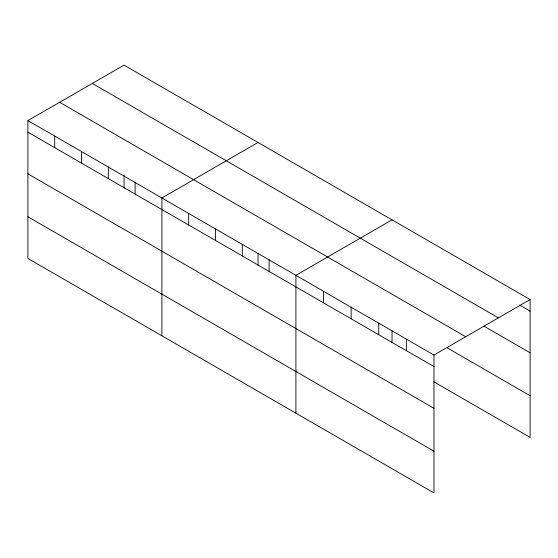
<?xml version="1.0" encoding="UTF-8"?>
<svg xmlns="http://www.w3.org/2000/svg" width="558" height="558" viewBox="0 0 558 558"><rect width="100%" height="100%" fill="white"/><g stroke="black" fill="none" stroke-linecap="round" stroke-linejoin="round"><path stroke-width="0.84" d="M27.9 120.612L433.971 355.055L433.971 492.888L27.9 258.445L27.9 120.612L124.029 65.112L530.1 299.555L530.1 437.388L433.831 381.805M258.033 142.478L161.904 197.978L161.904 335.811M392.037 219.845L295.907 275.345L295.907 413.178M433.971 355.055L530.1 299.555M519.651 305.08L530.1 311.113M92.307 83.428L498.378 317.872M483.828 326.074L530.1 352.789M59.622 102.295L465.693 336.739M447.258 347.892L530.1 395.72M27.9 132.169L433.971 366.613M27.9 173.838L433.971 408.282M27.9 216.776L433.971 451.22M406.357 339.111L406.357 350.668M392.037 330.768L392.037 342.919M378.749 323.173L378.749 334.73M351.135 307.228L351.135 318.785M323.521 291.283L323.521 302.848M269.109 259.868L269.109 271.432M258.033 253.402L258.033 265.552M242.305 244.397L242.305 255.955M215.507 228.926L215.507 240.484M188.702 213.449L188.702 225.007M135.106 182.501L135.106 194.065M124.029 175.163L124.029 188.186M108.301 167.03L108.301 178.588M81.503 151.56L81.503 163.117M54.698 136.082L54.698 147.64"/></g></svg>
